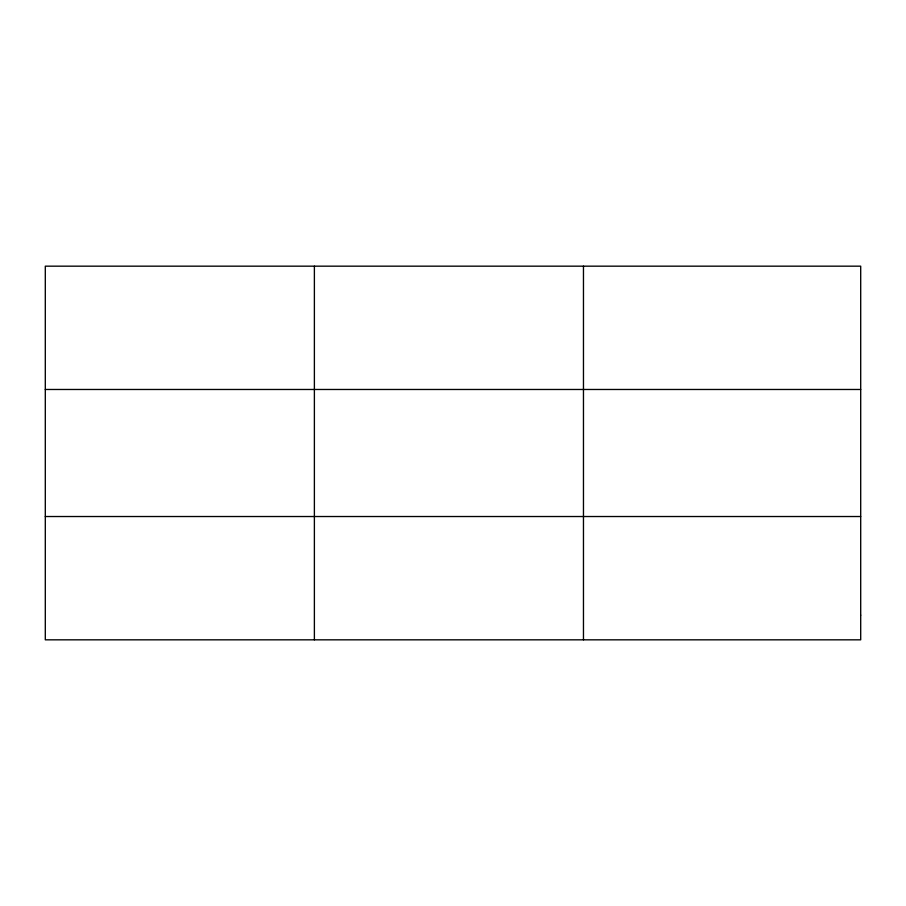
<?xml version="1.0" encoding="UTF-8"?>
<svg xmlns="http://www.w3.org/2000/svg" width="906" height="906" viewBox="0 0 906 906"><rect width="100%" height="100%" fill="white"/><g stroke="black" fill="none" stroke-linecap="round" stroke-linejoin="round"><path stroke-width="1.36" d="M314.382 639.829L314.382 266.171M583.464 639.829L583.464 266.171M45.3 389.478L860.7 389.478M45.3 516.522L860.7 516.522M860.7 615.163L860.7 639.829L45.3 639.829L45.3 266.171L860.7 266.171L860.7 615.163"/></g></svg>
